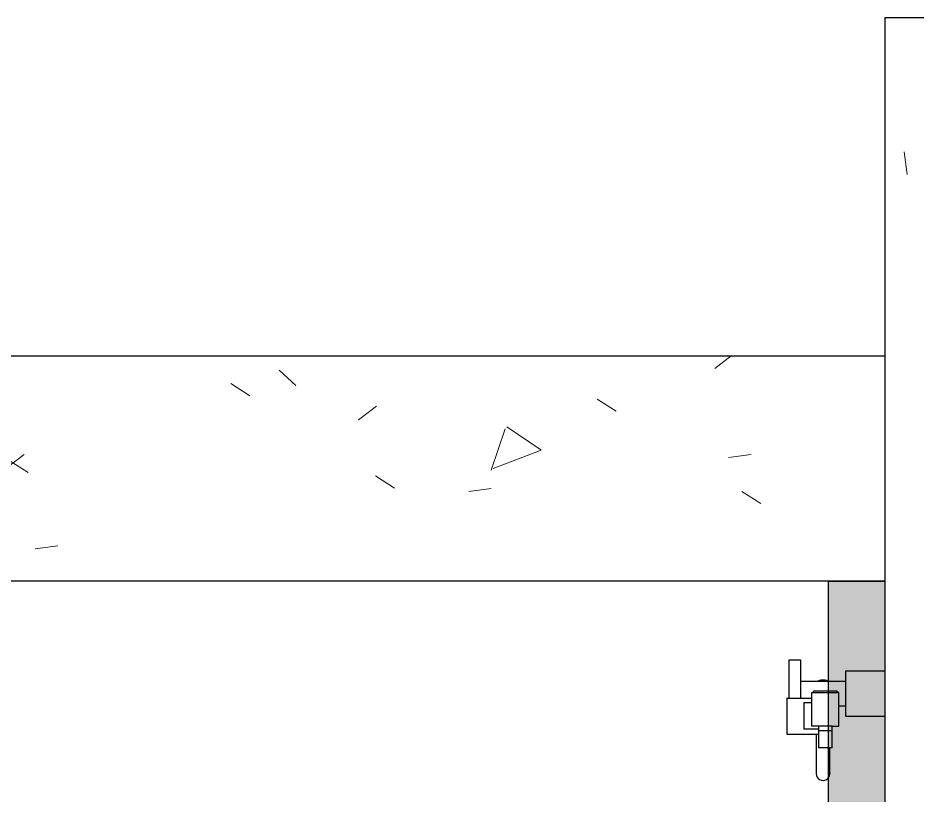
# Model space of a CAD drawing. Header units: millimetres. Extents: x 138979 to 257434, y 2210 to 57479.
# Drawn here: x 248159 to 248957, y 28702 to 29392 of the extents above; entities that cross this region are included whole.
import ezdxf

# ---------------------------------------------------------------- set-up
doc = ezdxf.new("R2010")
doc.units = ezdxf.units.MM
doc.layers.add('GAR-FFE', color=1, linetype='Continuous')
doc.layers.add('GAR-Sanitary Ware', color=8, linetype='Continuous')
doc.layers.add('WALL-FILL-4', color=254, linetype='Continuous', lineweight=9)
doc.layers.add('WALL-RETCUT-1', color=1, linetype='Continuous', lineweight=25)

# ---------------------------------------------------------------- blocks, each defined once
blk = doc.blocks.new('Hand Spray Bidet')
at = {"layer": 'GAR-Sanitary Ware'}
for p, q in [((223938.9818877899, 21045.18091597411), (223939.1863328321, 21046.71992375818)), ((223938.9818877899, 21045.099799975), (223938.9818877899, 21045.18091597411)), ((223938.9926677886, 21044.9375350183), (223938.9818877899, 21045.099799975)), ((223938.9926677886, 21044.9375350183), (223938.9818877899, 21044.85651786783)), ((223938.9818877899, 21009.94603285677), (223938.9818877899, 21044.85651786783)), ((223939.1863328321, 21046.71992375818), (223939.7857353671, 21048.1540507051)), ((223939.7857353671, 21048.1540507051), (223940.7392471027, 21049.38556343343)), ((223940.7392471027, 21049.38556343343), (223941.9818877899, 21050.33053638593)), ((223941.9818877899, 21050.33053638593), (223943.4289735192, 21050.9245712175)), ((223943.4289735192, 21050.9245712175), (223944.9818877899, 21051.12718543609)), ((223944.9818877899, 21051.12718543609), (223946.5348020605, 21050.92457121751)), ((223946.5348020605, 21050.92457121751), (223947.9818877898, 21050.33053638593)), ((223947.9818877898, 21050.33053638593), (223949.2245284769, 21049.38556343343)), ((223949.2245284769, 21049.38556343343), (223950.1780402125, 21048.1540507051)), ((223950.1780402125, 21048.1540507051), (223950.7774427476, 21046.71992375818)), ((223950.7774427476, 21046.71992375818), (223950.9818877899, 21045.18091597411)), ((223950.971107791, 21044.9375350183), (223950.9818877899, 21045.099799975)), ((223950.971107791, 21044.9375350183), (223950.9818877899, 21044.85651786783)), ((223950.9818877899, 21045.099799975), (223950.9818877899, 21045.18091597411)), ((223950.9818877899, 21044.85651786783), (223950.9818877899, 21022.00508689412)), ((223950.9818877899, 21022.00508689412), (223940.9818877898, 21022.00508689413)), ((223940.9818877898, 21009.94603285677), (223940.9818877898, 21022.00508689413)), ((223952.9818877898, 21022.00508689412), (223950.9818877899, 21022.00508689412)), ((223952.9818877898, 21022.00508689412), (223952.9818877898, 21006.94603285676)), ((223912.9818877899, 21009.94603285677), (223938.9818877899, 21009.94603285677)), ((223912.9818877899, 20977.94603285677), (223912.9818877899, 21009.94603285677)), ((223940.9818877898, 21005.6416270476), (223927.9818877899, 21005.6416270476)), ((223927.9818877899, 20982.25043866594), (223927.9818877899, 21005.6416270476)), ((223938.9818877899, 21009.94603285677), (223940.9818877898, 21009.94603285677)), ((223940.9818877898, 21006.94603285676), (223940.9818877898, 21009.94603285677)), ((223952.9818877898, 21006.94603285676), (223940.9818877898, 21006.94603285676)), ((223940.9818877898, 21005.6416270476), (223940.9818877898, 21006.94603285676)), ((223940.9818877898, 21002.94603285676), (223940.9818877898, 21005.6416270476)), ((223952.9818877898, 21006.94603285676), (223952.9818877898, 21002.94603285676)), ((223934.9818877898, 21002.94603285676), (223934.9818877898, 20982.25043866594)), ((223940.9818877898, 21002.94603285676), (223934.9818877898, 21002.94603285676)), ((223952.9818877898, 21002.94603285676), (223940.9818877898, 21002.94603285676)), ((223952.9818877898, 21002.94603285676), (223958.9818877898, 21002.94603285676)), ((223958.9818877898, 21002.94603285676), (223958.9818877898, 20984.93952300746)), ((223964.9885878079, 20994.01718365268), (223999.9885878079, 20994.01718365268)), ((223964.9885878079, 20984.93952300746), (223964.9885878079, 20994.01718365268)), ((223999.9885878079, 20953.86186236224), (223999.9885878079, 20994.01718365268)), ((223934.9818877898, 20982.25043866594), (223927.9818877899, 20982.25043866594)), ((223934.9818877898, 20982.25043866594), (223934.9818877898, 20977.94603285677)), ((223958.9818877898, 20984.93952300746), (223964.9885878079, 20984.93952300746)), ((223958.9818877898, 20984.93952300746), (223958.9818877898, 20972.94603285676)), ((223964.9885878079, 20962.93952300746), (223964.9885878079, 20984.93952300746)), ((223912.9818877899, 20977.94603285677), (223914.9885878079, 20977.94603285677)), ((223914.9885878079, 20977.94603285677), (223924.9885878079, 20977.94603285677)), ((223914.9885878079, 20977.94603285677), (223914.9885878079, 20944.12237393678)), ((223924.9885878079, 20977.94603285677), (223934.9818877898, 20977.94603285677)), ((223924.9885878079, 20962.93952300746), (223924.9885878079, 20977.94603285677)), ((223934.9818877898, 20977.94603285677), (223934.9818877898, 20972.94603285676)), ((223934.9818877898, 20972.94603285676), (223936.3924550966, 20972.94603285676)), ((223936.3924550966, 20972.94603285676), (223936.3924550966, 20971.94603285676)), ((223936.3924550966, 20972.94603285676), (223957.571320483, 20972.94603285676)), ((223957.571320483, 20971.94603285676), (223936.3924550966, 20971.94603285676)), ((223957.571320483, 20972.94603285676), (223957.571320483, 20971.94603285676)), ((223958.9818877898, 20972.94603285676), (223957.571320483, 20972.94603285676)), ((223924.9885878079, 20962.93952300746), (223940.3886267281, 20962.93952300746)), ((223924.9885878079, 20944.12237393678), (223924.9885878079, 20962.93952300746)), ((223941.8760592486, 20962.32340828436), (223940.3886267281, 20962.93952300746)), ((223940.3886267281, 20962.93952300746), (223949.5885488876, 20962.93952300746)), ((223943.0231856192, 20962.17238623262), (223941.8760592486, 20962.32340828436)), ((223943.0231856192, 20962.17238623262), (223943.4289735192, 20962.00579141326)), ((223944.9885878079, 20961.91363612572), (223943.0231856192, 20962.17238623262)), ((223943.4289735192, 20962.00579141326), (223944.9818877898, 20961.80315631662)), ((223944.9818877898, 20961.80315631662), (223946.5348020605, 20962.00579141326)), ((223946.9342644464, 20962.16978931468), (223944.9885878079, 20961.91363612572)), ((223946.5348020605, 20962.00579141326), (223946.9342644464, 20962.16978931468)), ((223948.1011163671, 20962.32340828436), (223946.9342644464, 20962.16978931468)), ((223949.5885488876, 20962.93952300746), (223948.1011163671, 20962.32340828436)), ((223949.5885488876, 20962.93952300746), (223964.9885878079, 20962.93952300746)), ((223964.9885878079, 20953.86186236224), (223964.9885878079, 20962.93952300746)), ((223964.9885878079, 20953.86186236224), (223999.9885878079, 20953.86186236224)), ((223914.9885878079, 20944.12237393678), (223924.9885878079, 20944.12237393678))]:
    blk.add_line(p, q, dxfattribs=at)
blk = doc.blocks.new('Type E2')
at = {"layer": 'WALL-FILL-4'}
h = blk.add_hatch(dxfattribs=at)
h.set_pattern_fill('FP_118', color=256, scale=0.9999999999999998, angle=-399.9999999999894, style=0, pattern_type=2)
h.set_pattern_definition([(140.0000000000106, (214895.3384826037, 26769.04048372613), (38.25359748097591, 437.2423356398182), [45.71999999999999, -502.9199999999999]), (85.00000000001054, (214895.3384826037, 26769.04048372613), (-458.5367433592044, -84.58275246487906), [36.57599999999999, -402.3359999999999]), (190.4510000000106, (214898.5268385934, 26805.47774859512), (-420.2802474508454, 352.6619677193107), [38.8559999999999, -427.4159999999991]), (136.1840000000106, (214773.4190163988, 26769.04090440267), (100.9032807707382, 650.5898997999442), [68.57999999999996, -754.3799999999997]), (186.6360000000105, (214781.827105107, 26823.25627680024), (-593.8263051682326, 569.7659014887122), [58.28399999999998, -641.1239999999999]), (81.18400000001063, (214773.4190163988, 26769.04090440267), (-593.8202659361501, 569.7724680655601), [54.86399999999985, -603.5039999999976]), (111.0000000000104, (214803.8990932883, 26830.00053233647), (245.4366409230012, 363.875051478435), [45.71999999999993, -502.9199999999993]), (56.00000000001062, (214803.8990932883, 26830.00053233647), (-442.0518042913678, 148.3252822270909), [36.57599999999993, -402.3359999999994]), (161.4510000000106, (214824.3525474717, 26860.32354203047), (-196.6114722966061, 512.2010140895474), [38.85599999999986, -427.4159999999988]), (127.5000000000106, (214895.3384826037, 26769.04048372613), (-202.9317907215856, 7.412779136772792), [20.11699999999995, -377.3419999999992, 20.11699999999995, -792.1749999999997]), (127.5000000000106, (214895.3384826037, 26769.04048372613), (-202.9317907215856, 7.412779136772792), [-417.5759999999999, -388.3149999999999, 20.11699999999995, -383.7429999999993]), (97.50000000001027, (214895.3384826037, 26769.04048372613), (-240.4330518590655, 160.3671524774819), [20.11699999999997, -212.7499999999998, 20.11699999999997, -522.1219999999988]), (97.50000000001027, (214895.3384826037, 26769.04048372613), (-240.4330518590655, 160.3671524774819), [-252.9839999999997, -368.1979999999995, 20.11699999999997, -133.8069999999997]), (57.5000000000106, (214895.3388815655, 26633.10025547532), (13.74909929522597, 325.4178302330252), [20.11699999999991, -132.2829999999993, 20.11699999999991, -1086.306999999994]), (57.5000000000106, (214895.3388815655, 26633.10025547532), (13.74909929522597, 325.4178302330252), [-172.5169999999993, -455.3709999999985, 20.11699999999991, -610.8189999999971]), (47.50000000001059, (214895.3394372727, 26572.13987958519), (-61.02439917698339, 355.5100278052479), [20.11699999999998, -178.0029999999998, 20.11699999999998, -743.7119999999994]), (47.50000000001059, (214895.3394372727, 26572.13987958519), (-61.02439917698339, 355.5100278052479), [-218.2369999999998, -295.6559999999997, 20.11699999999998, -427.9389999999997])])
h.paths.add_polyline_path([(214695.3361727815, 20869.07642403984), (214895.3361727815, 20869.0727891819), (214895.3390603463, 19144.03847852259), (214695.3390603463, 19144.03847852259)])
h = blk.add_hatch(dxfattribs=at)
h.set_pattern_fill('FP_118', color=256, scale=0.9999999999999998, angle=-489.9999999999894, style=0, pattern_type=2)
h.set_pattern_definition([(50.00000000001053, (214945.3410655286, 18944.0390562946), (437.2423356398182, -38.25359748097599), [45.71999999999999, -502.9199999999999]), (355.0000000000106, (214945.3410655286, 18944.0390562946), (-84.58275246487898, 458.5367433592044), [36.57599999999997, -402.3359999999997]), (100.4510000000103, (214981.7783303976, 18940.85070030484), (352.6619677193108, 420.2802474508453), [38.85599999999994, -427.4159999999995]), (46.18400000001054, (214945.3414862051, 19065.95852249954), (650.5898997999442, -100.9032807707384), [68.57999999999996, -754.3799999999997]), (96.6360000000102, (214999.5568586027, 19057.55043379124), (569.7659014887123, 593.8263051682325), [58.28399999999994, -641.1239999999992]), (351.1840000000106, (214945.3414862051, 19065.95852249954), (569.7724680655602, 593.82026593615), [54.8639999999999, -603.5039999999985]), (21.00000000001048, (215006.3011141389, 19035.47844561003), (363.875051478435, -245.4366409230012), [45.71999999999986, -502.9199999999983]), (326.0000000000106, (215006.3011141389, 19035.47844561003), (148.325282227091, 442.0518042913678), [36.5759999999999, -402.3359999999992]), (71.45100000001058, (215036.6241238329, 19015.02499142662), (512.2010140895474, 196.6114722966061), [38.85599999999975, -427.415999999998]), (37.50000000001052, (214945.3410655286, 18944.0390562946), (7.412779136772829, 202.9317907215856), [20.11699999999999, -377.3419999999999, 20.11699999999999, -792.1749999999997]), (37.50000000001052, (214945.3410655286, 18944.0390562946), (7.412779136772829, 202.9317907215856), [-417.5759999999999, -388.3149999999999, 20.11699999999999, -383.7429999999999]), (7.500000000010535, (214945.3410655286, 18944.0390562946), (160.3671524774819, 240.4330518590654), [20.11699999999997, -212.7499999999997, 20.11699999999997, -522.121999999999]), (7.500000000010535, (214945.3410655286, 18944.0390562946), (160.3671524774819, 240.4330518590654), [-252.9839999999998, -368.1979999999996, 20.11699999999997, -133.8069999999998]), (327.5000000000106, (214809.4008372778, 18944.03865733277), (325.4178302330252, -13.74909929522603), [20.11699999999994, -132.2829999999995, 20.11699999999994, -1086.306999999996]), (327.5000000000106, (214809.4008372778, 18944.03865733277), (325.4178302330252, -13.74909929522603), [-172.5169999999995, -455.370999999999, 20.11699999999994, -610.818999999998]), (317.5000000000106, (214748.4404613877, 18944.03810162563), (355.5100278052479, 61.02439917698332), [20.11699999999994, -178.0029999999995, 20.11699999999994, -743.7119999999982]), (317.5000000000106, (214748.4404613877, 18944.03810162563), (355.5100278052479, 61.02439917698332), [-218.2369999999995, -295.6559999999991, 20.11699999999994, -427.9389999999991])])
h.paths.add_polyline_path([(210845.3346720233, 19144.03847849998), (210845.334672001, 18944.03847856191), (215195.3390603715, 18944.03847853281), (215195.3390603715, 19144.03847853281)])
at = {"layer": 'WALL-RETCUT-1'}
for points in [[(214895.3390603491, 19144.03847852725), (214695.3390603491, 19144.03847852725), (214695.336172781, 20869.07460661087), (214895.336172781, 20869.07460661087)], [(215195.3390603669, 18944.03847853001), (215195.3390603669, 19144.03847853001), (210845.3346720233, 19144.03847849998), (210845.334672001, 18944.03847856191)]]:
    blk.add_lwpolyline(points, close=True, dxfattribs=at)
at = {"layer": 'GAR-Sanitary Ware', "xscale": -1.000000000000001, "rotation": 90}
blk.add_blockref('Hand Spray Bidet', (235569.5224742583, 243144.0216224448), dxfattribs=at)

msp = doc.modelspace()

# ---------------------------------------------------------------- hatches: boundary and pattern name
at = {"layer": 'GAR-FFE', "true_color": 0xffffff}
h = msp.add_hatch(color=7, dxfattribs=at)
h.dxf.hatch_style = 1
h.paths.add_polyline_path([(248878.9274266342, 28892.22504579238), (248928.9434329628, 28892.21098070231), (248928.9423081152, 26967.20867796207), (248878.9263017867, 26967.22274305215)])

# ---------------------------------------------------------------- linework, layer by layer
at = {"layer": 'GAR-FFE'}
msp.add_lwpolyline([(248878.934304951, 26967.21571050709), (248878.9354297985, 28892.21801324733), (248928.9354297985, 28892.21801324733), (248928.934304951, 26967.21571050709)], close=True, dxfattribs=at)

# ---------------------------------------------------------------- block references
at = {"color": 51, "true_color": 0xf8f6b0, "transparency": 33554559, "rotation": 90}
msp.add_blockref('Type E2', (268072.9739083257, -185803.1210471018), dxfattribs=at)

doc.saveas('drawing.dxf')
